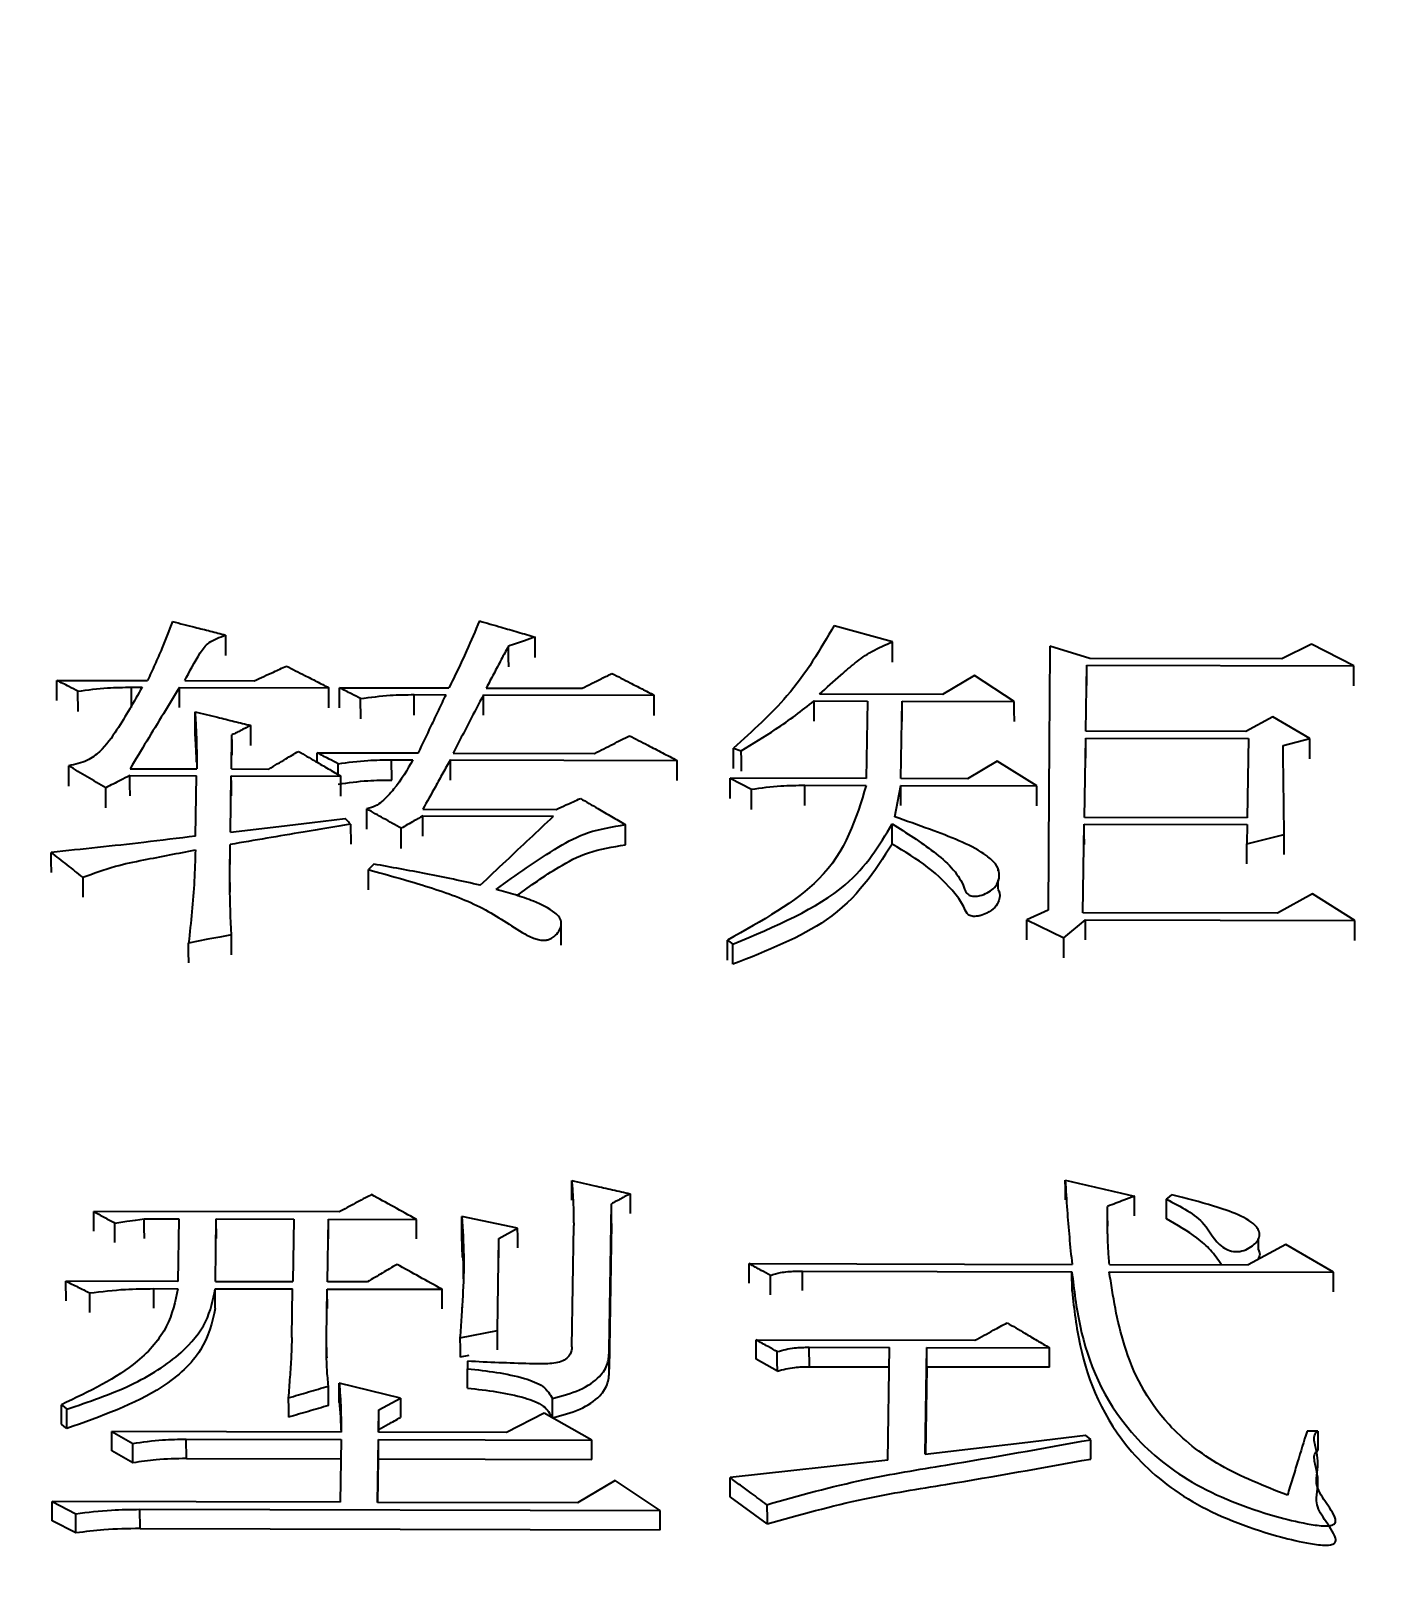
# Model space of a CAD drawing. Header units: millimetres. Extents: x 2312 to 3992, y 755 to 1943.
# Drawn here: x 2743.56 to 2748.46, y 1727.97 to 1733.6 of the extents above; entities that cross this region are included whole.
import ezdxf

# ---------------------------------------------------------------- set-up
doc = ezdxf.new("R2010")
doc.units = ezdxf.units.MM
doc.layers.add('标注', color=3, linetype='Continuous', lineweight=13)
doc.styles.add('SLDTEXTSTYLE1', font='txt.shx', dxfattribs={"width": 0.7, "bigfont": 'gbcbig.shx'})
doc.dimstyles.new('SLDDIMSTYLE12$0', dxfattribs={"dimtxt": 12, "dimasz": 10, "dimexe": 0, "dimexo": 0.0625, "dimgap": 0.875, "dimtad": 1, "dimdec": 1, "dimlfac": 1.8, "dimrnd": 1e-09, "dimzin": 12, "dimdsep": 46, "dimtxsty": 'SLDTEXTSTYLE1', "dimcen": 0.09, "dimdle": 8.16, "dimclrd": 3, "dimclre": 3, "dimadec": 0, "dimazin": 3, "dimtfac": 1, "dimtdec": 1, "dimtofl": 0, "dimtmove": 0, "dimatfit": 3, "dimfxl": 0, "dimfrac": 2, "dimtolj": 1, "dimlwd": 5, "dimlwe": 5, "dimarcsym": 0})

# ---------------------------------------------------------------- blocks, each defined once
blk = doc.blocks.new('*D45')
at = {"layer": 'Defpoints', "color": 0, "transparency": 16777216}
for p in [(2923.8087, 1855.6408), (2923.8087, 1839.6737), (2684.6011, 1694.1345)]:
    blk.add_point(p, dxfattribs=at)
at = {"layer": '标注', "color": 3, "lineweight": 5, "transparency": 16777216}
blk.add_line((2684.6011, 1694.197), (2684.6011, 1855.6408), dxfattribs=at)
at = {"layer": '标注', "color": 3, "linetype": 'Continuous', "lineweight": 5, "transparency": 16777216}
for p, q in [((2694.6011, 1855.6408), (2913.8087, 1855.6408)), ((2923.8087, 1839.7362), (2923.8087, 1855.6408))]:
    blk.add_line(p, q, dxfattribs=at)
at = {"layer": '标注', "color": 3, "transparency": 16777216}
for points in [[(2694.6011, 1857.3075), (2694.6011, 1853.9742), (2684.6011, 1855.6408)], [(2913.8087, 1857.3075), (2913.8087, 1853.9742), (2923.8087, 1855.6408)]]:
    blk.add_solid(points, dxfattribs=at)
at = {"layer": '标注', "color": 0, "transparency": 16777216, "insert": (2804.2049, 1867.9444), "char_height": 10, "attachment_point": 5, "style": 'SLDTEXTSTYLE1'}
blk.add_mtext('\\A1;{\\H2.28571x;290}', dxfattribs=at)

msp = doc.modelspace()

# ---------------------------------------------------------------- linework, layer by layer
at = {"color": 7, "linetype": 'Continuous', "lineweight": 25}
for p, q in [((2746.7008, 1731.3713), (2746.4876, 1731.4303)), ((2744.2678, 1731.322), (2744.2675, 1731.3961)), ((2746.7012, 1731.2972), (2746.7008, 1731.3713)), ((2748.2291, 1731.3631), (2748.1211, 1731.3094)), ((2748.3836, 1731.2843), (2748.2291, 1731.3631)), ((2747.4202, 1731.311), (2747.2749, 1731.3553)), ((2748.1211, 1731.3094), (2747.4202, 1731.311)), ((2747.0005, 1731.2481), (2746.8826, 1731.1794)), ((2747.145, 1731.1542), (2747.0005, 1731.2481)), ((2747.406, 1731.0449), (2747.4101, 1731.2865)), ((2747.4101, 1731.2865), (2748.3836, 1731.2843)), ((2743.6513, 1731.2308), (2743.9822, 1731.23)), ((2743.6516, 1731.1569), (2743.6513, 1731.2308)), ((2743.7288, 1731.1174), (2743.7285, 1731.1912)), ((2743.9234, 1731.2056), (2743.9624, 1731.2055)), ((2743.9238, 1731.1312), (2743.9234, 1731.2056)), ((2744.0987, 1731.2052), (2744.6438, 1731.204)), ((2744.1185, 1731.2297), (2744.3716, 1731.2292)), ((2744.6828, 1731.2039), (2745.0819, 1731.203)), ((2744.6831, 1731.1301), (2744.6828, 1731.2039)), ((2745.2182, 1731.2027), (2745.5687, 1731.202)), ((2744.7603, 1731.0905), (2744.76, 1731.1643)), ((2744.9549, 1731.1787), (2745.0718, 1731.1784)), ((2744.9553, 1731.1043), (2744.9549, 1731.1787)), ((2745.208, 1731.1781), (2745.8311, 1731.1768)), ((2746.4149, 1731.1558), (2746.6096, 1731.1554)), ((2746.8826, 1731.1794), (2746.4347, 1731.1804)), ((2746.6096, 1731.1554), (2746.6049, 1730.8726)), ((2746.7314, 1730.8723), (2746.7361, 1731.1551)), ((2746.7361, 1731.1551), (2747.145, 1731.1542)), ((2748.0884, 1731.0978), (2747.9901, 1731.0436)), ((2748.2234, 1731.0183), (2748.0884, 1731.0978)), ((2744.2884, 1730.9075), (2744.2905, 1731.0318)), ((2747.9901, 1731.0436), (2747.406, 1731.0449)), ((2744.6009, 1730.9666), (2744.9709, 1730.9658)), ((2744.6011, 1730.932), (2744.6009, 1730.9666)), ((2745.0974, 1730.9655), (2745.6134, 1730.9644)), ((2746.1199, 1730.9832), (2746.149, 1730.9732)), ((2746.1203, 1730.9096), (2746.1199, 1730.9832)), ((2747.4009, 1730.7308), (2747.4056, 1731.0201)), ((2747.4056, 1731.0201), (2747.9995, 1731.0188)), ((2747.9995, 1731.0188), (2747.9947, 1730.7295)), ((2748.1256, 1730.9937), (2748.2234, 1731.0183)), ((2743.6951, 1730.8453), (2743.6947, 1730.9188)), ((2744.6783, 1730.8869), (2744.6782, 1730.9266)), ((2744.8731, 1730.9411), (2744.951, 1730.941)), ((2744.8734, 1730.8671), (2744.8731, 1730.9411)), ((2745.0873, 1730.9407), (2745.9148, 1730.9389)), ((2747.083, 1730.9363), (2746.9748, 1730.8718)), ((2747.2275, 1730.8463), (2747.083, 1730.9363)), ((2743.9181, 1730.8834), (2744.1615, 1730.8829)), ((2743.9185, 1730.9083), (2744.1619, 1730.9078)), ((2744.1579, 1730.6625), (2744.1615, 1730.8829)), ((2744.2847, 1730.6773), (2744.288, 1730.8826)), ((2744.288, 1730.8826), (2744.6872, 1730.8817)), ((2744.2884, 1730.9075), (2744.4247, 1730.9072)), ((2746.1084, 1730.8737), (2746.1856, 1730.8336)), ((2746.6049, 1730.8726), (2746.1084, 1730.8737)), ((2746.1087, 1730.8002), (2746.1084, 1730.8737)), ((2746.9748, 1730.8718), (2746.7314, 1730.8723)), ((2743.8301, 1730.7653), (2743.8297, 1730.8387)), ((2746.186, 1730.7602), (2746.1856, 1730.8336)), ((2746.3806, 1730.8481), (2746.6045, 1730.8476)), ((2746.3809, 1730.7742), (2746.3806, 1730.8481)), ((2746.7097, 1730.7323), (2746.731, 1730.8474)), ((2746.731, 1730.8474), (2747.2275, 1730.8463)), ((2744.7828, 1730.6883), (2744.7825, 1730.7616)), ((2744.987, 1730.7611), (2745.4737, 1730.76)), ((2744.7232, 1730.7065), (2744.7236, 1730.6333)), ((2744.9083, 1730.6178), (2744.9079, 1730.691)), ((2744.9866, 1730.736), (2745.4636, 1730.735)), ((2745.7263, 1730.6306), (2745.726, 1730.7043)), ((2746.6999, 1730.6336), (2746.6996, 1730.7073)), ((2747.3952, 1730.3824), (2747.4005, 1730.7057)), ((2747.4005, 1730.7057), (2747.9943, 1730.7044)), ((2747.9947, 1730.7295), (2747.4009, 1730.7308)), ((2747.9943, 1730.7044), (2747.9931, 1730.634)), ((2744.2843, 1730.5589), (2744.2839, 1730.632)), ((2747.9931, 1730.634), (2748.13, 1730.6689)), ((2747.9935, 1730.5609), (2747.9931, 1730.634)), ((2747.0861, 1730.5363), (2747.0861, 1730.5438)), ((2743.7464, 1730.5122), (2743.7467, 1730.4392)), ((2747.0864, 1730.4703), (2747.0862, 1730.5035)), ((2748.2336, 1730.4516), (2748.1059, 1730.3808)), ((2748.3878, 1730.3548), (2748.2336, 1730.4516)), ((2747.2688, 1730.3928), (2747.1904, 1730.3574)), ((2747.1904, 1730.3574), (2747.3256, 1730.2909)), ((2747.3256, 1730.2909), (2747.4045, 1730.3569)), ((2748.1059, 1730.3808), (2747.3952, 1730.3824)), ((2747.4045, 1730.3569), (2748.3878, 1730.3548)), ((2745.4919, 1730.2647), (2745.4916, 1730.338)), ((2746.0988, 1730.2834), (2746.1181, 1730.268)), ((2746.0992, 1730.2102), (2746.0988, 1730.2834)), ((2747.7005, 1729.2658), (2747.7002, 1729.3376)), ((2744.6815, 1729.2914), (2743.7858, 1729.2933)), ((2743.7862, 1729.2217), (2743.7858, 1729.2933)), ((2745.6669, 1728.7883), (2745.6749, 1729.3209)), ((2743.8634, 1729.1793), (2743.8631, 1729.2509)), ((2743.9704, 1729.2665), (2744.0969, 1729.2662)), ((2744.0969, 1729.2662), (2744.0935, 1729.0379)), ((2744.2298, 1729.0376), (2744.2332, 1729.2659)), ((2744.2332, 1729.2659), (2744.5156, 1729.2653)), ((2744.2336, 1729.1943), (2744.2332, 1729.2659)), ((2744.5156, 1729.2653), (2744.5121, 1729.037)), ((2744.6387, 1729.0367), (2744.6421, 1729.265)), ((2744.6421, 1729.265), (2744.9634, 1729.2643)), ((2744.6425, 1729.1934), (2744.6421, 1729.265)), ((2744.9638, 1729.1927), (2744.9634, 1729.2643)), ((2745.3328, 1729.2318), (2745.129, 1729.2745)), ((2745.2641, 1729.1948), (2745.3328, 1729.2318)), ((2745.5308, 1728.7994), (2745.5374, 1729.2419)), ((2745.6753, 1729.2491), (2745.6673, 1728.7173)), ((2748.0363, 1729.2223), (2748.0363, 1729.2248)), ((2745.1316, 1729.1254), (2745.1294, 1729.2028)), ((2745.2591, 1728.859), (2745.2641, 1729.1948)), ((2748.1357, 1729.1727), (2747.9983, 1729.0986)), ((2748.0367, 1729.1529), (2748.0365, 1729.1956)), ((2748.3094, 1729.0714), (2748.1357, 1729.1727)), ((2746.1778, 1729.1026), (2747.3558, 1729.1)), ((2746.1782, 1729.0312), (2746.1778, 1729.1026)), ((2746.2555, 1728.9885), (2746.2551, 1729.0598)), ((2746.3721, 1729.0756), (2747.3554, 1729.0734)), ((2746.3725, 1729.0042), (2746.3721, 1729.0756)), ((2747.3558, 1729.002), (2747.3554, 1729.0734)), ((2747.4917, 1729.0731), (2748.3094, 1729.0714)), ((2747.4921, 1729.0997), (2747.9983, 1729.0986)), ((2744.0935, 1729.0379), (2743.6846, 1729.0388)), ((2743.685, 1728.9675), (2743.6846, 1729.0388)), ((2743.772, 1728.9247), (2743.7716, 1728.9959)), ((2744.0055, 1729.0114), (2744.0931, 1729.0113)), ((2744.0059, 1728.9401), (2744.0055, 1729.0114)), ((2744.2293, 1729.011), (2744.5117, 1729.0103)), ((2744.2297, 1728.9397), (2744.2293, 1729.011)), ((2744.2298, 1729.0376), (2744.5121, 1729.037)), ((2744.5091, 1728.8338), (2744.5117, 1729.0103)), ((2744.6356, 1728.8335), (2744.6383, 1729.0101)), ((2744.6383, 1729.0101), (2745.0569, 1729.0092)), ((2744.6386, 1728.9388), (2744.6383, 1729.0101)), ((2744.7847, 1729.0364), (2744.6387, 1729.0367)), ((2745.1309, 1728.9571), (2745.1296, 1728.9335)), ((2744.636, 1728.7624), (2744.6356, 1728.8335)), ((2745.1224, 1728.8325), (2745.2591, 1728.859)), ((2746.2029, 1728.8247), (2747.0012, 1728.823)), ((2746.2033, 1728.7536), (2746.2029, 1728.8247)), ((2745.6673, 1728.7173), (2745.6669, 1728.7883)), ((2746.3972, 1728.7975), (2746.6892, 1728.7968)), ((2746.3976, 1728.7264), (2746.3972, 1728.7975)), ((2746.6832, 1728.386), (2746.6892, 1728.7968)), ((2746.8198, 1728.4074), (2746.8255, 1728.7966)), ((2746.8255, 1728.7966), (2747.2733, 1728.7956)), ((2744.636, 1728.7624), (2744.636, 1728.7586)), ((2745.1548, 1728.7676), (2745.1228, 1728.7613)), ((2745.1503, 1728.7464), (2745.1499, 1728.7195)), ((2745.1503, 1728.6486), (2745.1499, 1728.7195)), ((2746.2805, 1728.7106), (2746.2033, 1728.7536)), ((2746.3976, 1728.7264), (2746.6896, 1728.7258)), ((2746.8259, 1728.7255), (2746.8212, 1728.4076)), ((2747.2737, 1728.7245), (2746.8259, 1728.7255)), ((2744.9049, 1728.6122), (2744.6818, 1728.6666)), ((2744.8264, 1728.5691), (2744.9049, 1728.6122)), ((2743.6685, 1728.5171), (2743.6681, 1728.5878)), ((2744.8252, 1728.4878), (2744.8264, 1728.5691)), ((2745.4298, 1728.5569), (2745.2925, 1728.4868)), ((2745.6036, 1728.459), (2745.4298, 1728.5569)), ((2743.8517, 1728.4899), (2743.9289, 1728.4463)), ((2744.6889, 1728.4881), (2743.8517, 1728.4899)), ((2743.8521, 1728.4193), (2743.8517, 1728.4899)), ((2745.2925, 1728.4868), (2744.8252, 1728.4878)), ((2744.8266, 1728.4878), (2744.8268, 1728.4983)), ((2748.2521, 1728.4912), (2748.2132, 1728.4913)), ((2743.9293, 1728.3758), (2743.9289, 1728.4463)), ((2744.1239, 1728.4622), (2744.6885, 1728.461)), ((2744.1243, 1728.3916), (2744.1239, 1728.4622)), ((2744.6885, 1728.461), (2744.6852, 1728.2321)), ((2744.8214, 1728.2318), (2744.8248, 1728.4607)), ((2744.8248, 1728.4607), (2745.6036, 1728.459)), ((2747.4241, 1728.4605), (2747.4049, 1728.4768)), ((2743.9293, 1728.3758), (2743.8521, 1728.4193)), ((2744.1243, 1728.3916), (2744.6875, 1728.3904)), ((2744.8229, 1728.2318), (2744.8252, 1728.3901)), ((2744.8252, 1728.3901), (2745.604, 1728.3884)), ((2746.6832, 1728.386), (2746.1078, 1728.3219)), ((2745.6891, 1728.3119), (2745.5516, 1728.2302)), ((2745.853, 1728.2022), (2745.6891, 1728.3119)), ((2743.6338, 1728.2344), (2743.7207, 1728.1904)), ((2744.6852, 1728.2321), (2743.6338, 1728.2344)), ((2743.6342, 1728.1641), (2743.6338, 1728.2344)), ((2743.9546, 1728.2063), (2745.853, 1728.2022)), ((2743.955, 1728.1361), (2743.9546, 1728.2063)), ((2745.5516, 1728.2302), (2744.8214, 1728.2318)), ((2746.243, 1728.153), (2746.1082, 1728.2514)), ((2743.7212, 1728.1202), (2743.6342, 1728.1641)), ((2743.7212, 1728.1202), (2743.7207, 1728.1904)), ((2743.955, 1728.1361), (2745.8534, 1728.132))]:
    msp.add_line(p, q, dxfattribs=at)
at = {"color": 7, "linetype": 'Continuous', "lineweight": 25, "flags": 128}
for points in [[(2745.3969, 1731.3147), (2745.3967, 1731.3559), (2745.3966, 1731.3888)], [(2745.2986, 1731.3548), (2745.2988, 1731.313), (2745.299, 1731.2807)], [(2747.4104, 1731.2125), (2747.4102, 1731.2537), (2747.4101, 1731.2865)], [(2748.3839, 1731.2104), (2748.3837, 1731.2515), (2748.3836, 1731.2843)], [(2744.099, 1731.1313), (2744.0988, 1731.1724), (2744.0987, 1731.2052)], [(2744.6442, 1731.1302), (2744.644, 1731.1713), (2744.6438, 1731.204)], [(2745.2084, 1731.1043), (2745.2082, 1731.1454), (2745.208, 1731.1781)], [(2745.8314, 1731.103), (2745.8312, 1731.144), (2745.8311, 1731.1768)], [(2746.4152, 1731.082), (2746.415, 1731.1231), (2746.4149, 1731.1558)], [(2746.7365, 1731.0807), (2746.7363, 1731.1224), (2746.7361, 1731.1551)], [(2747.1453, 1731.0804), (2747.1451, 1731.1215), (2747.145, 1731.1542)], [(2744.1559, 1731.0425), (2744.1557, 1731.0836), (2744.1556, 1731.1163)], [(2744.2908, 1730.9582), (2744.2906, 1730.9992), (2744.2905, 1731.0318)], [(2744.3595, 1730.9927), (2744.3593, 1731.0337), (2744.3592, 1731.0663)], [(2746.1493, 1730.8991), (2746.1491, 1730.9406), (2746.149, 1730.9732)], [(2747.406, 1730.9465), (2747.4058, 1730.9874), (2747.4056, 1731.0201)], [(2748.2237, 1730.9447), (2748.2235, 1730.9857), (2748.2234, 1731.0183)], [(2745.0876, 1730.8671), (2745.0874, 1730.9081), (2745.0873, 1730.9407)], [(2745.9151, 1730.8653), (2745.9149, 1730.9063), (2745.9148, 1730.9389)], [(2743.9184, 1730.81), (2743.9182, 1730.8509), (2743.9181, 1730.8834)], [(2744.2884, 1730.8092), (2744.2882, 1730.8501), (2744.288, 1730.8826)], [(2744.6875, 1730.8083), (2744.6873, 1730.8492), (2744.6872, 1730.8817)], [(2746.7314, 1730.774), (2746.7312, 1730.8148), (2746.731, 1730.8474)], [(2747.2279, 1730.7729), (2747.2277, 1730.8137), (2747.2275, 1730.8463)], [(2744.2847, 1730.6773), (2744.4612, 1730.6981), (2744.5826, 1730.7123), (2744.7041, 1730.7266)], [(2744.9869, 1730.6628), (2744.9867, 1730.7036), (2744.9866, 1730.736)], [(2747.4008, 1730.6325), (2747.4006, 1730.6733), (2747.4005, 1730.7057)], [(2748.1304, 1730.5957), (2748.1302, 1730.6365), (2748.13, 1730.6689)], [(2743.6315, 1730.5301), (2743.6313, 1730.5708), (2743.6312, 1730.6032)], [(2744.789, 1730.4671), (2744.7889, 1730.4993), (2744.7888, 1730.5197), (2744.7887, 1730.5401)], [(2747.1907, 1730.2846), (2747.1905, 1730.3252), (2747.1904, 1730.3574)], [(2747.4049, 1730.2841), (2747.4047, 1730.3247), (2747.4045, 1730.3569)], [(2748.3881, 1730.282), (2748.388, 1730.3226), (2748.3878, 1730.3548)], [(2744.2883, 1730.3026), (2744.2456, 1730.2943), (2744.2028, 1730.286), (2744.1321, 1730.2723)], [(2744.2887, 1730.2298), (2744.2885, 1730.2704), (2744.2883, 1730.3026)], [(2747.326, 1730.2181), (2747.3258, 1730.2587), (2747.3256, 1730.2909)], [(2744.1325, 1730.1996), (2744.1323, 1730.2402), (2744.1321, 1730.2723)], [(2746.1184, 1730.1953), (2746.1183, 1730.2214), (2746.1182, 1730.2447), (2746.1181, 1730.268)], [(2745.5306, 1729.3338), (2745.5303, 1729.3739), (2745.5302, 1729.4056)], [(2747.3316, 1729.3352), (2747.3314, 1729.3753), (2747.3312, 1729.4069)], [(2745.7436, 1729.3577), (2745.7438, 1729.3175), (2745.744, 1729.286)], [(2747.5839, 1729.2767), (2747.5836, 1729.3168), (2747.5835, 1729.3484)], [(2747.7002, 1729.3376), (2747.7051, 1729.3416), (2747.7125, 1729.3475), (2747.7198, 1729.3534)], [(2745.6753, 1729.2491), (2745.6751, 1729.2893), (2745.6749, 1729.3209)], [(2747.4859, 1729.24), (2747.4857, 1729.2801), (2747.4856, 1729.3117)], [(2743.8631, 1729.2509), (2743.9069, 1729.2572), (2743.9386, 1729.2619), (2743.9704, 1729.2665)], [(2743.9708, 1729.1949), (2743.9706, 1729.2349), (2743.9704, 1729.2665)], [(2745.1294, 1729.2028), (2745.1292, 1729.243), (2745.129, 1729.2745)], [(2745.3332, 1729.1602), (2745.333, 1729.2002), (2745.3328, 1729.2318)], [(2745.2645, 1729.1233), (2745.2643, 1729.1633), (2745.2641, 1729.1948)], [(2748.3098, 1729), (2748.3096, 1729.0399), (2748.3094, 1729.0714)], [(2745.0572, 1728.9379), (2745.057, 1728.9778), (2745.0569, 1729.0092)], [(2745.1224, 1728.8325), (2745.1226, 1728.7926), (2745.1228, 1728.7613)], [(2745.2594, 1728.7878), (2745.2592, 1728.8277), (2745.2591, 1728.859)], [(2746.2805, 1728.7106), (2746.2803, 1728.7461), (2746.2801, 1728.7816)], [(2746.8259, 1728.7255), (2746.8257, 1728.7653), (2746.8255, 1728.7966)], [(2747.2737, 1728.7245), (2747.2735, 1728.7643), (2747.2733, 1728.7956)], [(2744.6431, 1728.5851), (2744.6429, 1728.6248), (2744.6427, 1728.6559)], [(2744.6822, 1728.5958), (2744.682, 1728.6355), (2744.6818, 1728.6666)], [(2744.496, 1728.6131), (2744.4963, 1728.5734), (2744.4964, 1728.5422)], [(2744.9049, 1728.6122), (2744.9051, 1728.5725), (2744.9053, 1728.5414)], [(2745.4602, 1728.5402), (2745.4601, 1728.5609), (2745.46, 1728.5816), (2745.4598, 1728.611)], [(2743.6682, 1728.5878), (2743.6778, 1728.5797), (2743.6874, 1728.5716)], [(2743.6878, 1728.5008), (2743.6876, 1728.5265), (2743.6875, 1728.549), (2743.6874, 1728.5716)], [(2744.8268, 1728.4983), (2744.8266, 1728.538), (2744.8264, 1728.5691)], [(2743.6878, 1728.5008), (2743.6782, 1728.5089), (2743.6686, 1728.5171)], [(2748.2521, 1728.4912), (2748.2524, 1728.43), (2748.2525, 1728.4206)], [(2744.8252, 1728.3901), (2744.825, 1728.4296), (2744.8248, 1728.4607)], [(2745.604, 1728.3884), (2745.6038, 1728.4279), (2745.6036, 1728.459)], [(2746.8198, 1728.4074), (2746.9967, 1728.4284), (2747.1737, 1728.4494), (2747.4049, 1728.4768)], [(2747.4245, 1728.3898), (2747.4244, 1728.4155), (2747.4243, 1728.438), (2747.4241, 1728.4604)], [(2746.1082, 1728.2514), (2746.108, 1728.2909), (2746.1078, 1728.3219)], [(2746.2426, 1728.2233), (2746.2427, 1728.2055), (2746.2428, 1728.1878), (2746.243, 1728.153)], [(2745.8534, 1728.132), (2745.8531, 1728.1713), (2745.853, 1728.2022)]]:
    msp.add_lwpolyline(points, dxfattribs=at)
at = {"color": 7, "linetype": 'Continuous', "lineweight": 25}
for points, knots in [([(2744.0735, 1731.4454), (2744.061, 1731.4123), (2744.0411, 1731.3599), (2744.0092, 1731.2882), (2743.9912, 1731.2494), (2743.9822, 1731.23)], [0, 0, 0, 0, 0.458838, 0.729395, 1, 1, 1, 1]), ([(2744.0735, 1731.4454), (2744.1007, 1731.4384), (2744.1467, 1731.4268), (2744.2113, 1731.4104), (2744.2487, 1731.4009), (2744.2674, 1731.3961)], [0, 0, 0, 0, 0.421517, 0.710758, 1, 1, 1, 1]), ([(2745.1931, 1731.4478), (2745.178, 1731.4114), (2745.1535, 1731.3523), (2745.115, 1731.2709), (2745.0929, 1731.2256), (2745.0819, 1731.203)], [0, 0, 0, 0, 0.445487, 0.722723, 1, 1, 1, 1]), ([(2745.1931, 1731.4478), (2745.2197, 1731.4401), (2745.2668, 1731.4264), (2745.3347, 1731.4068), (2745.3759, 1731.3948), (2745.3966, 1731.3888)], [0, 0, 0, 0, 0.391545, 0.695772, 1, 1, 1, 1]), ([(2746.4875, 1731.4304), (2746.4369, 1731.3433), (2746.346, 1731.1868), (2746.1894, 1731.0457), (2746.1199, 1730.9832)], [0, 0, 0, 0, 0.556744, 1, 1, 1, 1]), ([(2744.1185, 1731.2297), (2744.136, 1731.2634), (2744.1603, 1731.3104), (2744.2019, 1731.3719), (2744.2454, 1731.388), (2744.2674, 1731.3961)], [0, 0, 0, 0, 0.5544394, 0.7741875, 1, 1, 1, 1]), ([(2745.3966, 1731.3888), (2745.3838, 1731.3843), (2745.3611, 1731.3765), (2745.3284, 1731.3651), (2745.3086, 1731.3582), (2745.2986, 1731.3548)], [0, 0, 0, 0, 0.391182, 0.695591, 1, 1, 1, 1]), ([(2746.4347, 1731.1804), (2746.4605, 1731.2038), (2746.5029, 1731.2423), (2746.5641, 1731.2951), (2746.6231, 1731.3383), (2746.6747, 1731.3602), (2746.7008, 1731.3713)], [0, 0, 0, 0, 0.3366405, 0.5550394, 0.7753308, 1, 1, 1, 1]), ([(2745.2986, 1731.3548), (2745.2901, 1731.3386), (2745.2724, 1731.3053), (2745.2456, 1731.2547), (2745.2273, 1731.22), (2745.2182, 1731.2027)], [0, 0, 0, 0, 0.318767, 0.659383, 1, 1, 1, 1]), ([(2747.2749, 1731.3553), (2747.2738, 1731.2022), (2747.272, 1730.9674), (2747.2701, 1730.6451), (2747.2692, 1730.4769), (2747.2688, 1730.3928)], [0, 0, 0, 0, 0.483925, 0.741957, 1, 1, 1, 1]), ([(2744.3716, 1731.2292), (2744.3833, 1731.2345), (2744.4066, 1731.2452), (2744.4459, 1731.2631), (2744.4735, 1731.2757), (2744.4894, 1731.283)], [0, 0, 0, 0, 0.297229, 0.594458, 1, 1, 1, 1]), ([(2744.4894, 1731.283), (2744.5115, 1731.2717), (2744.5483, 1731.2529), (2744.5998, 1731.2266), (2744.6291, 1731.2115), (2744.6438, 1731.204)], [0, 0, 0, 0, 0.429625, 0.714813, 1, 1, 1, 1]), ([(2745.5687, 1731.202), (2745.5799, 1731.2076), (2745.6035, 1731.2194), (2745.6395, 1731.2374), (2745.6643, 1731.2497), (2745.6766, 1731.2559)], [0, 0, 0, 0, 0.312459, 0.656229, 1, 1, 1, 1]), ([(2745.6766, 1731.2559), (2745.6988, 1731.2445), (2745.7356, 1731.2257), (2745.787, 1731.1994), (2745.8164, 1731.1843), (2745.8311, 1731.1768)], [0, 0, 0, 0, 0.429625, 0.714813, 1, 1, 1, 1]), ([(2743.7285, 1731.1912), (2743.7174, 1731.1969), (2743.699, 1731.2063), (2743.6733, 1731.2195), (2743.6586, 1731.227), (2743.6513, 1731.2308)], [0, 0, 0, 0, 0.429625, 0.714813, 1, 1, 1, 1]), ([(2743.9624, 1731.2055), (2743.9327, 1731.1532), (2743.8876, 1731.0736), (2743.8248, 1730.9828), (2743.7647, 1730.935), (2743.7183, 1730.9243), (2743.6947, 1730.9188)], [0, 0, 0, 0, 0.493129, 0.751357, 0.873656, 1, 1, 1, 1]), ([(2743.7285, 1731.1912), (2743.7643, 1731.196), (2743.8285, 1731.2047), (2743.8944, 1731.2053), (2743.9234, 1731.2056)], [0, 0, 0, 0, 0.558776, 1, 1, 1, 1]), ([(2744.0987, 1731.2052), (2744.0791, 1731.1732), (2744.0393, 1731.1079), (2743.9793, 1731.009), (2743.9388, 1730.9419), (2743.9185, 1730.9083)], [0, 0, 0, 0, 0.325075, 0.662537, 1, 1, 1, 1]), ([(2744.76, 1731.1643), (2744.7489, 1731.17), (2744.7305, 1731.1794), (2744.7048, 1731.1926), (2744.6901, 1731.2001), (2744.6828, 1731.2039)], [0, 0, 0, 0, 0.429625, 0.714813, 1, 1, 1, 1]), ([(2744.76, 1731.1643), (2744.7958, 1731.1691), (2744.86, 1731.1778), (2744.9259, 1731.1784), (2744.9549, 1731.1787)], [0, 0, 0, 0, 0.558776, 1, 1, 1, 1]), ([(2744.9709, 1730.9658), (2744.9864, 1730.9987), (2745.011, 1731.0507), (2745.0447, 1731.1215), (2745.0627, 1731.1595), (2745.0718, 1731.1784)], [0, 0, 0, 0, 0.46294, 0.731469, 1, 1, 1, 1]), ([(2745.208, 1731.1781), (2745.1911, 1731.1456), (2745.1642, 1731.0941), (2745.1273, 1731.0231), (2745.1074, 1730.9847), (2745.0974, 1730.9655)], [0, 0, 0, 0, 0.459922, 0.729961, 1, 1, 1, 1]), ([(2746.149, 1730.9732), (2746.1913, 1730.9993), (2746.2597, 1731.0414), (2746.3476, 1731.1028), (2746.3924, 1731.1381), (2746.4149, 1731.1558)], [0, 0, 0, 0, 0.448016, 0.723707, 1, 1, 1, 1]), ([(2744.1556, 1731.1163), (2744.1567, 1731.0989), (2744.1589, 1731.0641), (2744.1619, 1730.9947), (2744.1619, 1730.9425), (2744.1619, 1730.9078)], [0, 0, 0, 0, 0.2513856, 0.5027765, 1, 1, 1, 1]), ([(2744.1556, 1731.1163), (2744.183, 1731.1095), (2744.2307, 1731.0979), (2744.2986, 1731.0812), (2744.339, 1731.0713), (2744.3592, 1731.0663)], [0, 0, 0, 0, 0.404672, 0.702336, 1, 1, 1, 1]), ([(2744.1612, 1730.9321), (2744.1612, 1730.9347), (2744.161, 1730.9544), (2744.159, 1730.991), (2744.157, 1731.025), (2744.1559, 1731.042)], [0, 0, 0, 0, 0.070878, 0.535411, 1, 1, 1, 1]), ([(2744.3592, 1731.0663), (2744.3535, 1731.0635), (2744.342, 1731.0577), (2744.3248, 1731.0491), (2744.3077, 1731.0404), (2744.2962, 1731.0347), (2744.2905, 1731.0318)], [0, 0, 0, 0, 0.25, 0.5, 0.75, 1, 1, 1, 1]), ([(2745.6134, 1730.9644), (2745.6246, 1730.9701), (2745.6471, 1730.9814), (2745.6897, 1731.0028), (2745.721, 1731.0186), (2745.741, 1731.0287)], [0, 0, 0, 0, 0.264388, 0.528776, 1, 1, 1, 1]), ([(2745.741, 1731.0287), (2745.7631, 1731.0172), (2745.8031, 1730.9966), (2745.8611, 1730.9666), (2745.8969, 1730.9481), (2745.9148, 1730.9389)], [0, 0, 0, 0, 0.381889, 0.690944, 1, 1, 1, 1]), ([(2744.4247, 1730.9072), (2744.4351, 1730.9134), (2744.4559, 1730.9258), (2744.4919, 1730.9473), (2744.5176, 1730.9626), (2744.5329, 1730.9717)], [0, 0, 0, 0, 0.287964, 0.575929, 1, 1, 1, 1]), ([(2744.5329, 1730.9717), (2744.5538, 1730.9595), (2744.5899, 1730.9385), (2744.6413, 1730.9085), (2744.6719, 1730.8907), (2744.6872, 1730.8817)], [0, 0, 0, 0, 0.406184, 0.703092, 1, 1, 1, 1]), ([(2744.6782, 1730.9266), (2744.6671, 1730.9323), (2744.6487, 1730.9419), (2744.623, 1730.9552), (2744.6083, 1730.9628), (2744.6009, 1730.9666)], [0, 0, 0, 0, 0.429625, 0.714813, 1, 1, 1, 1]), ([(2748.13, 1730.6689), (2748.1295, 1730.7087), (2748.1285, 1730.783), (2748.127, 1730.8912), (2748.1261, 1730.9595), (2748.1256, 1730.9937)], [0, 0, 0, 0, 0.365641, 0.682819, 1, 1, 1, 1]), ([(2743.8297, 1730.8387), (2743.8185, 1730.8454), (2743.796, 1730.8587), (2743.7622, 1730.8788), (2743.7285, 1730.8988), (2743.706, 1730.9121), (2743.6947, 1730.9188)], [0, 0, 0, 0, 0.25, 0.5, 0.75, 1, 1, 1, 1]), ([(2744.6782, 1730.9266), (2744.714, 1730.9315), (2744.7782, 1730.9402), (2744.8441, 1730.9408), (2744.8731, 1730.9411)], [0, 0, 0, 0, 0.558776, 1, 1, 1, 1]), ([(2744.951, 1730.941), (2744.9298, 1730.9045), (2744.8993, 1730.8517), (2744.8482, 1730.7967), (2744.8158, 1730.771), (2744.7937, 1730.7648), (2744.7825, 1730.7616)], [0, 0, 0, 0, 0.553755, 0.799961, 0.898881, 1, 1, 1, 1]), ([(2745.0873, 1730.9407), (2745.0782, 1730.9244), (2745.0599, 1730.8918), (2745.0265, 1730.832), (2745.0022, 1730.7884), (2744.987, 1730.7611)], [0, 0, 0, 0, 0.272852, 0.545705, 1, 1, 1, 1]), ([(2743.9181, 1730.8834), (2743.9068, 1730.8777), (2743.8865, 1730.8674), (2743.857, 1730.8525), (2743.8388, 1730.8433), (2743.8297, 1730.8387)], [0, 0, 0, 0, 0.381894, 0.690947, 1, 1, 1, 1]), ([(2744.6785, 1730.8526), (2744.7144, 1730.8575), (2744.7786, 1730.8662), (2744.8444, 1730.8668), (2744.8734, 1730.8671)], [0, 0, 0, 0, 0.558764, 1, 1, 1, 1]), ([(2745.4737, 1730.76), (2745.4855, 1730.7654), (2745.5061, 1730.7747), (2745.5356, 1730.788), (2745.5532, 1730.7959), (2745.562, 1730.7999)], [0, 0, 0, 0, 0.401179, 0.700589, 1, 1, 1, 1]), ([(2745.562, 1730.7999), (2745.583, 1730.7877), (2745.6208, 1730.7657), (2745.6754, 1730.7338), (2745.7091, 1730.7141), (2745.726, 1730.7043)], [0, 0, 0, 0, 0.383515, 0.691757, 1, 1, 1, 1]), ([(2746.6045, 1730.8476), (2746.5681, 1730.7271), (2746.5022, 1730.5084), (2746.2238, 1730.3531), (2746.0988, 1730.2834)], [0, 0, 0, 0, 0.55114, 1, 1, 1, 1]), ([(2746.1856, 1730.8336), (2746.2215, 1730.8384), (2746.2857, 1730.8472), (2746.3515, 1730.8478), (2746.3806, 1730.8481)], [0, 0, 0, 0, 0.558776, 1, 1, 1, 1]), ([(2744.9079, 1730.691), (2744.8973, 1730.697), (2744.8759, 1730.7091), (2744.8341, 1730.7326), (2744.803, 1730.7501), (2744.7825, 1730.7616)], [0, 0, 0, 0, 0.255381, 0.510762, 1, 1, 1, 1]), ([(2744.7232, 1730.7065), (2744.6656, 1730.6967), (2744.5636, 1730.6795), (2744.4171, 1730.6546), (2744.3283, 1730.6396), (2744.2839, 1730.632)], [0, 0, 0, 0, 0.393566, 0.696783, 1, 1, 1, 1]), ([(2744.9866, 1730.736), (2744.9759, 1730.7299), (2744.9575, 1730.7194), (2744.9313, 1730.7044), (2744.9157, 1730.6955), (2744.9079, 1730.691)], [0, 0, 0, 0, 0.406188, 0.703094, 1, 1, 1, 1]), ([(2745.1966, 1730.4836), (2745.228, 1730.5132), (2745.2882, 1730.5701), (2745.3772, 1730.6539), (2745.4348, 1730.708), (2745.4636, 1730.735)], [0, 0, 0, 0, 0.352543, 0.676271, 1, 1, 1, 1]), ([(2745.2548, 1730.4683), (2745.3278, 1730.5211), (2745.4297, 1730.595), (2745.5863, 1730.6814), (2745.679, 1730.6966), (2745.7259, 1730.7043)], [0, 0, 0, 0, 0.552929, 0.773516, 1, 1, 1, 1]), ([(2746.1181, 1730.268), (2746.2725, 1730.3333), (2746.5442, 1730.4482), (2746.6527, 1730.6291), (2746.6995, 1730.7072)], [0, 0, 0, 0, 0.568145, 1, 1, 1, 1]), ([(2746.6997, 1730.7073), (2746.7519, 1730.6743), (2746.8569, 1730.608), (2746.9493, 1730.5195), (2746.9653, 1730.4616), (2746.9767, 1730.4493), (2746.9836, 1730.4451), (2746.9927, 1730.4428), (2747.0053, 1730.4427), (2747.0244, 1730.4462), (2747.0478, 1730.4553), (2747.071, 1730.4709), (2747.0885, 1730.4951), (2747.0931, 1730.5266), (2747.0801, 1730.5616), (2747.0098, 1730.6216), (2746.8791, 1730.6719), (2746.7624, 1730.7144), (2746.7143, 1730.7307), (2746.7097, 1730.7323)], [0, 0, 0, 0, 0.182293, 0.366256, 0.406576, 0.415296, 0.422442, 0.429656, 0.437807, 0.451169, 0.475792, 0.502375, 0.532907, 0.579629, 0.627827, 0.675047, 0.869205, 0.987473, 1, 1, 1, 1]), ([(2744.1579, 1730.6625), (2744.095, 1730.6548), (2743.9761, 1730.6402), (2743.8004, 1730.6206), (2743.6876, 1730.609), (2743.6312, 1730.6032)], [0, 0, 0, 0, 0.359316, 0.679629, 1, 1, 1, 1]), ([(2744.2883, 1730.3026), (2744.2858, 1730.3618), (2744.2822, 1730.4465), (2744.2828, 1730.5561), (2744.2836, 1730.6067), (2744.2839, 1730.632)], [0, 0, 0, 0, 0.536936, 0.768461, 1, 1, 1, 1]), ([(2745.3305, 1730.4458), (2745.3796, 1730.4811), (2745.458, 1730.5374), (2745.5868, 1730.6076), (2745.6794, 1730.6229), (2745.7263, 1730.6306)], [0, 0, 0, 0, 0.453199, 0.722937, 1, 1, 1, 1]), ([(2746.6999, 1730.6335), (2746.6357, 1730.5341), (2746.5188, 1730.3531), (2746.2428, 1730.244), (2746.1184, 1730.1949)], [0, 0, 0, 0, 0.549526, 1, 1, 1, 1]), ([(2747.0848, 1730.4695), (2747.0862, 1730.4674), (2747.0945, 1730.4543), (2747.0908, 1730.4304), (2747.0768, 1730.4017), (2747.0504, 1730.3827), (2747.0249, 1730.373), (2747.0073, 1730.3696), (2746.9959, 1730.3693), (2746.9867, 1730.3708), (2746.9789, 1730.3744), (2746.9674, 1730.3853), (2746.9591, 1730.4135), (2746.9156, 1730.4715), (2746.8349, 1730.5517), (2746.7452, 1730.6061), (2746.7, 1730.6336)], [0, 0, 0, 0, 0.015012, 0.093947, 0.153483, 0.213509, 0.251759, 0.269691, 0.284684, 0.295298, 0.305945, 0.322385, 0.379996, 0.494762, 0.745132, 1, 1, 1, 1]), ([(2743.7464, 1730.5122), (2743.7272, 1730.5273), (2743.6888, 1730.5577), (2743.6504, 1730.588), (2743.6312, 1730.6032)], [0, 0, 0, 0, 0.4996362, 1, 1, 1, 1]), ([(2743.7464, 1730.5122), (2743.7851, 1730.5267), (2743.855, 1730.5528), (2743.9964, 1730.5814), (2744.0942, 1730.6001), (2744.157, 1730.6121)], [0, 0, 0, 0, 0.307961, 0.555794, 1, 1, 1, 1]), ([(2744.157, 1730.6121), (2744.156, 1730.5746), (2744.1539, 1730.4995), (2744.1447, 1730.3862), (2744.1363, 1730.3103), (2744.1321, 1730.2723)], [0, 0, 0, 0, 0.332594, 0.666236, 1, 1, 1, 1]), ([(2744.8085, 1730.5603), (2744.8052, 1730.5569), (2744.7986, 1730.5502), (2744.792, 1730.5435), (2744.7887, 1730.5401)], [0, 0, 0, 0, 0.500144, 1, 1, 1, 1]), ([(2744.7887, 1730.5401), (2744.8632, 1730.5196), (2745.0042, 1730.4808), (2745.2035, 1730.4098), (2745.3086, 1730.334), (2745.3803, 1730.2933), (2745.408, 1730.2846), (2745.4249, 1730.2821), (2745.4401, 1730.2834), (2745.454, 1730.2878), (2745.4706, 1730.2981), (2745.4867, 1730.3176), (2745.4947, 1730.3418), (2745.4877, 1730.3657), (2745.4568, 1730.3953), (2745.3996, 1730.4229), (2745.3248, 1730.4486), (2745.2782, 1730.4617), (2745.2548, 1730.4683)], [0, 0, 0, 0, 0.197756, 0.374581, 0.552504, 0.596786, 0.612003, 0.627356, 0.637545, 0.647706, 0.66463, 0.694342, 0.735222, 0.763483, 0.79167, 0.876246, 0.937865, 1, 1, 1, 1]), ([(2745.1966, 1730.4836), (2745.1639, 1730.4908), (2745.0985, 1730.5051), (2744.9694, 1730.5313), (2744.8722, 1730.5488), (2744.8085, 1730.5603)], [0, 0, 0, 0, 0.255869, 0.511759, 1, 1, 1, 1]), ([(2744.2834, 1730.4583), (2744.2834, 1730.4651), (2744.2833, 1730.4768), (2744.2833, 1730.4871), (2744.2834, 1730.4908), (2744.2834, 1730.493)], [0, 0, 0, 0, 0.370898, 0.636048, 1, 1, 1, 1]), ([(2745.5302, 1729.4056), (2745.5317, 1729.3868), (2745.5348, 1729.3503), (2745.5368, 1729.2957), (2745.5372, 1729.2599), (2745.5374, 1729.2419)], [0, 0, 0, 0, 0.344582, 0.672242, 1, 1, 1, 1]), ([(2745.5302, 1729.4056), (2745.5582, 1729.3993), (2745.6078, 1729.3882), (2745.679, 1729.3722), (2745.7221, 1729.3625), (2745.7436, 1729.3577)], [0, 0, 0, 0, 0.394364, 0.697182, 1, 1, 1, 1]), ([(2747.3312, 1729.4069), (2747.3333, 1729.3706), (2747.3372, 1729.3015), (2747.3456, 1729.1992), (2747.3524, 1729.1331), (2747.3558, 1729.1)], [0, 0, 0, 0, 0.355736, 0.677844, 1, 1, 1, 1]), ([(2747.3312, 1729.4069), (2747.3592, 1729.4004), (2747.4152, 1729.3875), (2747.4993, 1729.368), (2747.5554, 1729.3549), (2747.5835, 1729.3484)], [0, 0, 0, 0, 0.332318, 0.666159, 1, 1, 1, 1]), ([(2744.7992, 1729.3545), (2744.7796, 1729.344), (2744.7403, 1729.323), (2744.7011, 1729.3019), (2744.6815, 1729.2914)], [0, 0, 0, 0, 0.500001, 1, 1, 1, 1]), ([(2744.9634, 1729.2643), (2744.936, 1729.2794), (2744.8813, 1729.3095), (2744.8266, 1729.3395), (2744.7992, 1729.3545)], [0, 0, 0, 0, 0.5, 1, 1, 1, 1]), ([(2745.7436, 1729.3577), (2745.7379, 1729.3546), (2745.7264, 1729.3485), (2745.7093, 1729.3393), (2745.6921, 1729.3301), (2745.6806, 1729.324), (2745.6749, 1729.3209)], [0, 0, 0, 0, 0.25, 0.5, 0.75, 1, 1, 1, 1]), ([(2747.5835, 1729.3484), (2747.5707, 1729.3436), (2747.548, 1729.3351), (2747.5154, 1729.3229), (2747.4955, 1729.3154), (2747.4856, 1729.3117)], [0, 0, 0, 0, 0.391182, 0.695591, 1, 1, 1, 1]), ([(2747.7002, 1729.3376), (2747.7529, 1729.3105), (2747.8459, 1729.2625), (2747.8742, 1729.1798), (2747.9288, 1729.1495), (2747.9611, 1729.1442), (2747.9915, 1729.1529), (2748.0141, 1729.1666), (2748.0315, 1729.1825), (2748.0402, 1729.2001), (2748.0399, 1729.2183), (2748.0238, 1729.2497), (2747.962, 1729.283), (2747.8553, 1729.32), (2747.7714, 1729.3407), (2747.7198, 1729.3534)], [0, 0, 0, 0, 0.207831, 0.366871, 0.399562, 0.431038, 0.46288, 0.496816, 0.528336, 0.558063, 0.5883, 0.619076, 0.722437, 0.829605, 1, 1, 1, 1]), ([(2743.7858, 1729.2933), (2743.7987, 1729.2863), (2743.8244, 1729.2721), (2743.8502, 1729.2579), (2743.8631, 1729.2509)], [0, 0, 0, 0, 0.500001, 1, 1, 1, 1]), ([(2747.4921, 1729.0997), (2747.4906, 1729.1189), (2747.4875, 1729.1571), (2747.485, 1729.2278), (2747.4853, 1729.2793), (2747.4856, 1729.3117)], [0, 0, 0, 0, 0.2702299, 0.5404781, 1, 1, 1, 1]), ([(2745.129, 1729.2745), (2745.1322, 1729.2268), (2745.1386, 1729.1297), (2745.1343, 1729.007), (2745.1279, 1728.9074), (2745.1242, 1728.8574), (2745.1224, 1728.8325)], [0, 0, 0, 0, 0.3263424, 0.6630093, 0.8314993, 1, 1, 1, 1]), ([(2747.9009, 1729.0988), (2747.8886, 1729.117), (2747.865, 1729.1516), (2747.7992, 1729.2092), (2747.7392, 1729.2436), (2747.7005, 1729.2658)], [0, 0, 0, 0, 0.281305, 0.536491, 1, 1, 1, 1]), ([(2745.1323, 1729.1554), (2745.1323, 1729.1552), (2745.1323, 1729.1523), (2745.1338, 1729.1068), (2745.1346, 1729.0728), (2745.1342, 1729.0522), (2745.1341, 1729.0468)], [0, 0, 0, 0, 0.01559, 0.346614, 0.828527, 1, 1, 1, 1]), ([(2748.0358, 1729.1526), (2748.0369, 1729.1505), (2748.0412, 1729.1428), (2748.041, 1729.1305), (2748.0358, 1729.1213), (2748.0338, 1729.1178)], [0, 0, 0, 0, 0.1833, 0.686472, 1, 1, 1, 1]), ([(2744.8927, 1729.1001), (2744.8747, 1729.0895), (2744.8387, 1729.0683), (2744.8027, 1729.047), (2744.7847, 1729.0364)], [0, 0, 0, 0, 0.500001, 1, 1, 1, 1]), ([(2745.0569, 1729.0092), (2745.0295, 1729.0243), (2744.9748, 1729.0547), (2744.9201, 1729.0849), (2744.8927, 1729.1001)], [0, 0, 0, 0, 0.5, 1, 1, 1, 1]), ([(2746.2551, 1729.0598), (2746.244, 1729.066), (2746.2256, 1729.0762), (2746.1999, 1729.0904), (2746.1852, 1729.0985), (2746.1778, 1729.1026)], [0, 0, 0, 0, 0.429625, 0.714813, 1, 1, 1, 1]), ([(2746.2551, 1729.0598), (2746.2672, 1729.0637), (2746.2874, 1729.07), (2746.3185, 1729.0737), (2746.3452, 1729.0753), (2746.3632, 1729.0755), (2746.3721, 1729.0756)], [0, 0, 0, 0, 0.335468, 0.556516, 0.778026, 1, 1, 1, 1]), ([(2747.3554, 1729.0734), (2747.3631, 1729.0076), (2747.3865, 1728.8086), (2747.4999, 1728.5327), (2747.7781, 1728.2953), (2748.0241, 1728.1981), (2748.1937, 1728.1563), (2748.2596, 1728.1458), (2748.2905, 1728.1457), (2748.3038, 1728.148), (2748.3115, 1728.1511), (2748.3165, 1728.1562), (2748.3188, 1728.1652), (2748.3094, 1728.1955), (2748.273, 1728.2412), (2748.241, 1728.3001), (2748.2568, 1728.3652), (2748.2504, 1728.4151), (2748.2386, 1728.4573), (2748.2388, 1728.4762), (2748.2468, 1728.4873), (2748.2511, 1728.4905), (2748.2521, 1728.4912)], [0, 0, 0, 0, 0.130114, 0.393188, 0.540403, 0.687288, 0.735295, 0.759348, 0.768288, 0.771965, 0.77568, 0.778965, 0.782899, 0.792982, 0.837186, 0.881432, 0.909066, 0.962337, 0.977131, 0.992076, 0.998083, 1, 1, 1, 1]), ([(2748.1416, 1728.2574), (2748.0566, 1728.2913), (2747.8856, 1728.3594), (2747.6571, 1728.544), (2747.5347, 1728.7936), (2747.5054, 1728.9837), (2747.4917, 1729.0731)], [0, 0, 0, 0, 0.194951, 0.391973, 0.714172, 1, 1, 1, 1]), ([(2744.0931, 1729.0113), (2744.0833, 1728.9648), (2744.0637, 1728.8713), (2743.9319, 1728.7142), (2743.7689, 1728.6361), (2743.6681, 1728.5878)], [0, 0, 0, 0, 0.2729651, 0.5503337, 1, 1, 1, 1]), ([(2743.6846, 1729.0388), (2743.6991, 1729.0317), (2743.7281, 1729.0174), (2743.7571, 1729.0031), (2743.7716, 1728.9959)], [0, 0, 0, 0, 0.5, 1, 1, 1, 1]), ([(2743.6874, 1728.5716), (2743.7679, 1728.5987), (2743.9267, 1728.6522), (2744.1021, 1728.764), (2744.2052, 1728.8884), (2744.2213, 1728.9703), (2744.2293, 1729.011)], [0, 0, 0, 0, 0.290292, 0.572241, 0.787705, 1, 1, 1, 1]), ([(2743.7716, 1728.9959), (2743.8148, 1729.0011), (2743.8921, 1729.0104), (2743.9708, 1729.0111), (2744.0055, 1729.0114)], [0, 0, 0, 0, 0.559159, 1, 1, 1, 1]), ([(2747.3558, 1729.002), (2747.3635, 1728.9361), (2747.3869, 1728.7372), (2747.5006, 1728.4614), (2747.7795, 1728.2244), (2748.0244, 1728.128), (2748.1928, 1728.0864), (2748.2591, 1728.0758), (2748.2924, 1728.0752), (2748.3069, 1728.0787), (2748.3131, 1728.082), (2748.3171, 1728.0865), (2748.3192, 1728.0958), (2748.3082, 1728.1281), (2748.2715, 1728.1731), (2748.2421, 1728.2314), (2748.2571, 1728.2946), (2748.2505, 1728.345), (2748.2389, 1728.3875), (2748.2394, 1728.406), (2748.2473, 1728.4168), (2748.2515, 1728.4199), (2748.2525, 1728.4206)], [0, 0, 0, 0, 0.1302444, 0.3936006, 0.5407483, 0.6875469, 0.734464, 0.7579611, 0.7697941, 0.77348, 0.7763297, 0.7791889, 0.7832465, 0.7940026, 0.8414635, 0.8809695, 0.9085386, 0.9631978, 0.9776529, 0.9922588, 0.9982302, 1, 1, 1, 1]), ([(2744.2297, 1728.9396), (2744.2177, 1728.8879), (2744.1933, 1728.7833), (2744.0129, 1728.6167), (2743.8122, 1728.5452), (2743.6878, 1728.5008)], [0, 0, 0, 0, 0.270608, 0.547671, 1, 1, 1, 1]), ([(2747.0012, 1728.823), (2747.0124, 1728.8291), (2747.0349, 1728.8414), (2747.0741, 1728.8627), (2747.1022, 1728.878), (2747.1189, 1728.8871)], [0, 0, 0, 0, 0.28642, 0.572841, 1, 1, 1, 1]), ([(2747.1189, 1728.8871), (2747.1404, 1728.8744), (2747.1769, 1728.8528), (2747.2284, 1728.8223), (2747.2583, 1728.8045), (2747.2733, 1728.7956)], [0, 0, 0, 0, 0.417756, 0.708878, 1, 1, 1, 1]), ([(2744.5091, 1728.8338), (2744.5083, 1728.8103), (2744.5068, 1728.7619), (2744.5017, 1728.6883), (2744.4979, 1728.6381), (2744.496, 1728.6131)], [0, 0, 0, 0, 0.319722, 0.659848, 1, 1, 1, 1]), ([(2744.6427, 1728.6559), (2744.6406, 1728.6761), (2744.6366, 1728.7158), (2744.6352, 1728.775), (2744.6355, 1728.814), (2744.6356, 1728.8335)], [0, 0, 0, 0, 0.340346, 0.67008, 1, 1, 1, 1]), ([(2746.2801, 1728.7816), (2746.2691, 1728.7878), (2746.2507, 1728.7981), (2746.2249, 1728.8125), (2746.2102, 1728.8207), (2746.2029, 1728.8247)], [0, 0, 0, 0, 0.429631, 0.714815, 1, 1, 1, 1]), ([(2745.5308, 1728.7994), (2745.5298, 1728.7901), (2745.5283, 1728.7754), (2745.5135, 1728.7566), (2745.4847, 1728.7406), (2745.4345, 1728.7364), (2745.3211, 1728.7384), (2745.2259, 1728.7429), (2745.1503, 1728.7464)], [0, 0, 0, 0, 0.100927, 0.161695, 0.224683, 0.354977, 0.487714, 1, 1, 1, 1]), ([(2745.4598, 1728.611), (2745.4943, 1728.6201), (2745.5619, 1728.6382), (2745.6328, 1728.6851), (2745.6655, 1728.7381), (2745.6664, 1728.7717), (2745.6669, 1728.7883)], [0, 0, 0, 0, 0.292307, 0.573425, 0.787765, 1, 1, 1, 1]), ([(2746.2801, 1728.7816), (2746.3009, 1728.7872), (2746.3384, 1728.7973), (2746.3791, 1728.7974), (2746.3972, 1728.7975)], [0, 0, 0, 0, 0.555403, 1, 1, 1, 1]), ([(2745.1499, 1728.7195), (2745.2208, 1728.7114), (2745.3188, 1728.7001), (2745.4317, 1728.6583), (2745.4506, 1728.6264), (2745.4598, 1728.611)], [0, 0, 0, 0, 0.5741022, 0.7930582, 1, 1, 1, 1]), ([(2745.4602, 1728.5402), (2745.4947, 1728.5493), (2745.5623, 1728.5673), (2745.6332, 1728.6142), (2745.6659, 1728.6672), (2745.6668, 1728.7006), (2745.6673, 1728.7173)], [0, 0, 0, 0, 0.29247, 0.573615, 0.787877, 1, 1, 1, 1]), ([(2746.2805, 1728.7106), (2746.3013, 1728.7161), (2746.3388, 1728.7262), (2746.3795, 1728.7263), (2746.3976, 1728.7264)], [0, 0, 0, 0, 0.555366, 1, 1, 1, 1]), ([(2744.496, 1728.6131), (2744.5205, 1728.6202), (2744.5694, 1728.6345), (2744.6183, 1728.6488), (2744.6427, 1728.6559)], [0, 0, 0, 0, 0.500001, 1, 1, 1, 1]), ([(2744.6818, 1728.6666), (2744.6833, 1728.6479), (2744.6865, 1728.6089), (2744.6885, 1728.5493), (2744.6888, 1728.5085), (2744.6889, 1728.4881)], [0, 0, 0, 0, 0.316167, 0.658025, 1, 1, 1, 1]), ([(2745.1503, 1728.6486), (2745.2212, 1728.6404), (2745.3192, 1728.6292), (2745.4321, 1728.5875), (2745.451, 1728.5556), (2745.4602, 1728.5402)], [0, 0, 0, 0, 0.574268, 0.793208, 1, 1, 1, 1]), ([(2744.6431, 1728.5851), (2744.6187, 1728.5779), (2744.5698, 1728.5637), (2744.5209, 1728.5494), (2744.4964, 1728.5422)], [0, 0, 0, 0, 0.5000008, 1, 1, 1, 1]), ([(2744.6822, 1728.5958), (2744.6837, 1728.577), (2744.6867, 1728.5412), (2744.6878, 1728.5052), (2744.6883, 1728.4881)], [0, 0, 0, 0, 0.52365, 1, 1, 1, 1]), ([(2744.8268, 1728.4983), (2744.838, 1728.5045), (2744.8568, 1728.5148), (2744.8829, 1728.5291), (2744.8978, 1728.5373), (2744.9053, 1728.5414)], [0, 0, 0, 0, 0.429897, 0.714948, 1, 1, 1, 1]), ([(2748.2132, 1728.4913), (2748.2017, 1728.454), (2748.184, 1728.3964), (2748.1602, 1728.3184), (2748.1478, 1728.2778), (2748.1416, 1728.2574)], [0, 0, 0, 0, 0.479944, 0.740002, 1, 1, 1, 1]), ([(2743.9289, 1728.4463), (2743.9648, 1728.4517), (2744.029, 1728.4612), (2744.0948, 1728.4619), (2744.1239, 1728.4622)], [0, 0, 0, 0, 0.558776, 1, 1, 1, 1]), ([(2746.2426, 1728.2233), (2746.3601, 1728.2564), (2746.5714, 1728.3158), (2746.9738, 1728.3794), (2747.2482, 1728.4288), (2747.4241, 1728.4604)], [0, 0, 0, 0, 0.310041, 0.557694, 1, 1, 1, 1]), ([(2744.1243, 1728.3916), (2744.0873, 1728.391), (2744.0214, 1728.39), (2743.9574, 1728.3801), (2743.9293, 1728.3758)], [0, 0, 0, 0, 0.561154, 1, 1, 1, 1]), ([(2746.243, 1728.153), (2746.3605, 1728.186), (2746.5718, 1728.2454), (2746.9742, 1728.3089), (2747.2486, 1728.3582), (2747.4245, 1728.3898)], [0, 0, 0, 0, 0.310019, 0.55768, 1, 1, 1, 1]), ([(2746.2426, 1728.2233), (2746.2232, 1728.2375), (2746.1911, 1728.261), (2746.1461, 1728.2939), (2746.1206, 1728.3125), (2746.1078, 1728.3219)], [0, 0, 0, 0, 0.4319485, 0.7159741, 1, 1, 1, 1]), ([(2743.7207, 1728.1904), (2743.764, 1728.1958), (2743.8413, 1728.2053), (2743.92, 1728.206), (2743.9546, 1728.2063)], [0, 0, 0, 0, 0.559159, 1, 1, 1, 1]), ([(2743.955, 1728.1361), (2743.9109, 1728.1355), (2743.8322, 1728.1345), (2743.755, 1728.1246), (2743.7212, 1728.1202)], [0, 0, 0, 0, 0.560793, 1, 1, 1, 1])]:
    msp.add_open_spline(points, degree=3, knots=knots, dxfattribs=at)
msp.add_open_spline([(2744.7232, 1730.7065), (2744.72, 1730.7099), (2744.7137, 1730.7166), (2744.7073, 1730.7233), (2744.7041, 1730.7266)], degree=3, dxfattribs=at)

# ---------------------------------------------------------------- dimensions: what is measured, and where the dimension line sits
at = {"layer": '标注'}
dim = msp.add_linear_dim(base=(2923.8087, 1855.6408), p1=(2684.6011, 1694.1345), p2=(2923.8087, 1839.6737), text='{\\H2.28571x;290}', dimstyle='SLDDIMSTYLE12$0', override={"dimtxt": 10, "dimtdec": 3, "dimtzin": 0}, dxfattribs=at)
dim.commit()
dim.dimension.update_dxf_attribs({"geometry": '*D45', "text_midpoint": (2804.2049, 1855.6408), "dimtype": 160})

doc.saveas('drawing.dxf')
